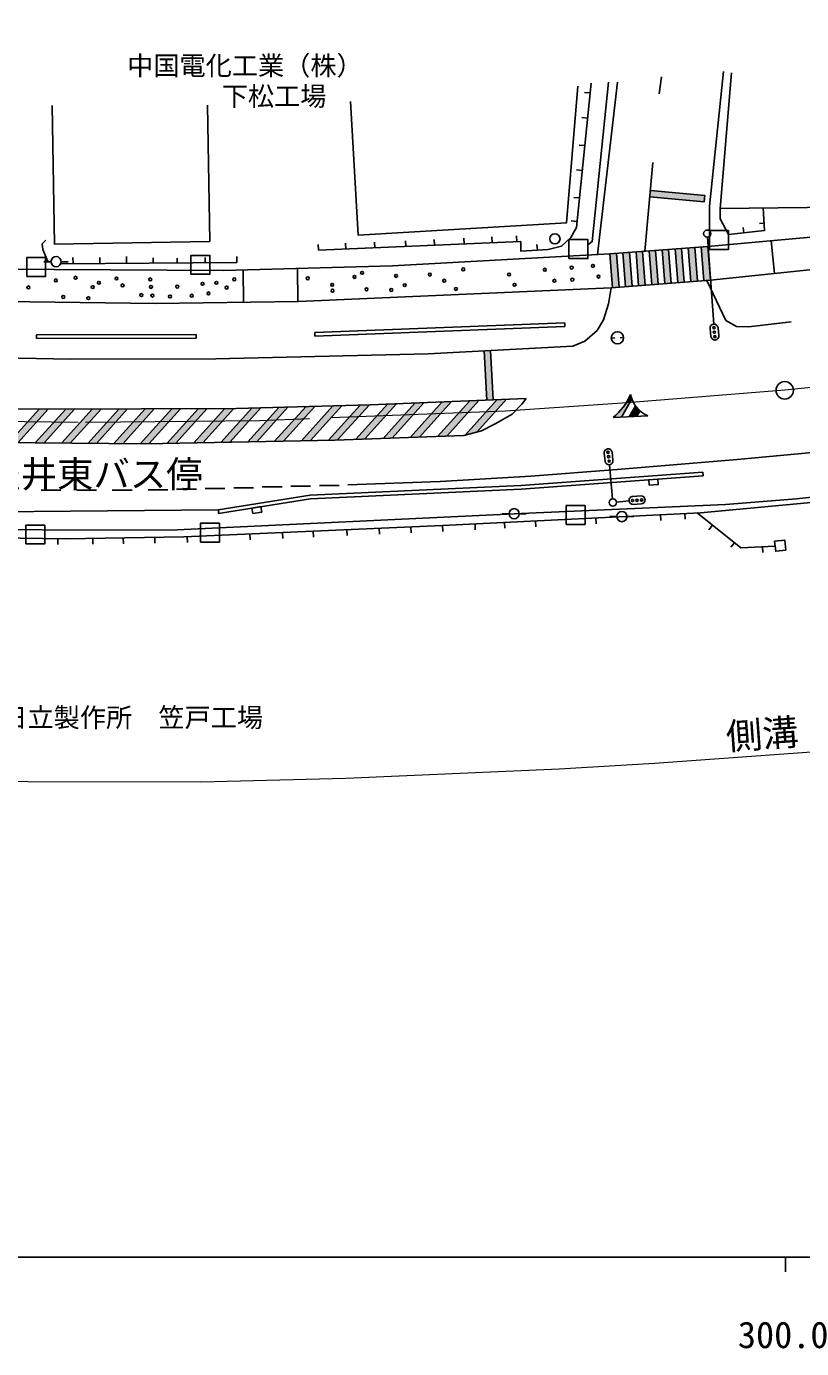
# Model space of a CAD drawing. Units: millimetres at full size, sheet at 1:1000; details may follow other scales. Extents: x 40000 to 680000, y 20000 to 380000.
# Drawn here: x 315796 to 369106, y 198715 to 289678 of the extents above; entities that cross this region are included whole.
import ezdxf
from ezdxf.enums import TextEntityAlignment as Align

# ---------------------------------------------------------------- set-up
doc = ezdxf.new("R2010")
doc.units = ezdxf.units.MM
doc.header["$LTSCALE"] = 1000
doc.linetypes.add('CHAIN', pattern=[18.5, 12, -1.5, 3.5, -1.5])
for name, color, linetype, lineweight in [('M-BGD', 7, 'Continuous', 25), ('M-BMK', 2, 'CHAIN', 13), ('M-BMK-SRVR', 3, 'Continuous', 25), ('M-STR-HTXT', 7, 'Continuous', 13), ('M-STR-STRC', 7, 'Continuous', 25), ('M-TTL-BAND', 7, 'Continuous', 25)]:
    doc.layers.add(name, color=color, linetype=linetype, lineweight=lineweight)
doc.layers.add('M-BMK-HTXT', color=7, linetype='Continuous')
doc.styles.add('ＭＳ ゴシック', font='')
doc.styles.get('ＭＳ ゴシック').set_extended_font_data('MS Gothic')

msp = doc.modelspace()

# ---------------------------------------------------------------- hatches: boundary and pattern name
at = {"layer": 'M-STR-STRC'}
for points in [[(362460, 278054), (358707, 278400), (358666, 277952), (362419, 277606)], [(356107, 271704), (356555, 271739), (356375, 274059), (355926, 274024)], [(356823, 274093), (357004, 271773), (357452, 271808), (357272, 274128)], [(357721, 274163), (357901, 271843), (358350, 271878), (358169, 274198)], [(358798, 271913), (359247, 271948), (359067, 274268), (358618, 274233)], [(359964, 274338), (359515, 274303), (359696, 271983), (360144, 272018)], [(360861, 274407), (360413, 274372), (360593, 272053), (361042, 272087)], [(361490, 272122), (361939, 272157), (361759, 274477), (361310, 274442)], [(362656, 274547), (362207, 274512), (362388, 272192), (362836, 272227)], [(347720, 267376), (347270, 267352), (347451, 263970), (347900, 263989)], [(345026, 263869), (344397, 263842), (342199, 261405), (342825, 261427)], [(346916, 263948), (346286, 263922), (344077, 261472), (344703, 261494)], [(348805, 264027), (348175, 264001), (345976, 261562), (346767, 261767)], [(357287, 263799), (357117, 263785), (357045, 263780, -0.08799), (356145, 262780), (356722, 262806)], [(357430, 264050, -0.0381), (357339, 264355, -0.04196), (357045, 263780), (357117, 263785), (357287, 263799)], [(317280, 263338), (317205, 263338), (316677, 263342), (314603, 261042), (315204, 261037)], [(319104, 263345), (318496, 263343), (316406, 261025), (317007, 261020)], [(320928, 263352), (320320, 263350), (318208, 261008), (318809, 261002)], [(322753, 263359), (322144, 263357), (320011, 260991), (320611, 260985)], [(324577, 263366), (323969, 263364), (321813, 260974), (322414, 260968)], [(326401, 263374), (325793, 263371), (323615, 260957), (323977, 260953), (324223, 260958)], [(328225, 263381), (327617, 263378), (325458, 260984), (326075, 260996)], [(330050, 263388), (329442, 263385), (327310, 261022), (327927, 261034)], [(331909, 263433), (331288, 263417), (329162, 261060), (329779, 261072)], [(333771, 263483), (333150, 263466), (331014, 261098), (331632, 261110)], [(335634, 263533), (335013, 263516), (332866, 261136), (333484, 261148)], [(337497, 263582), (336876, 263566), (334718, 261174), (335336, 261186)], [(339359, 263632), (338738, 263615), (336571, 261212), (337006, 261221), (337191, 261227)], [(341247, 263710), (340618, 263684), (338443, 261272), (339069, 261294)], [(343137, 263789), (342507, 263763), (340321, 261338), (340947, 261361)], [(357681, 263581, 0.05683), (357998, 263228), (357785, 262854), (357254, 262830)]]:
    msp.add_hatch(color=256, dxfattribs=at).paths.add_polyline_path(points)

# ---------------------------------------------------------------- linework, layer by layer
at = {"layer": 'M-BGD'}
for p, q in [((355072, 273977), (356442, 285837)), ((354167, 285143), (354565, 285103)), ((353992, 283417), (354390, 283377)), ((353800, 281517), (354198, 281476)), ((353626, 279802), (354024, 279762)), ((353435, 277920), (353833, 277880)), ((353271, 276309), (353669, 276269)), ((365085, 275839), (365127, 275475)), ((366212, 276127), (366525, 276145)), ((337740, 274757), (337757, 274357)), ((339736, 274843), (339753, 274444)), ((341868, 274936), (341885, 274536)), ((343836, 275021), (343853, 274621)), ((345882, 275110), (345900, 274710)), ((347811, 275193), (347829, 274794)), ((349507, 275267), (349524, 274867)), ((367020, 274936), (367256, 272691)), ((322681, 273850), (322684, 273387)), ((330269, 273443), (330266, 273850)), ((335867, 274676), (335884, 274276)), ((350910, 274686), (350935, 274286)), ((317480, 273493), (317003, 273493)), ((330269, 273443), (318175, 273354)), ((318180, 273493), (318658, 273493)), ((318994, 273791), (318998, 273360)), ((320837, 273783), (320840, 273374)), ((324500, 273753), (324503, 273401)), ((326165, 273724), (326167, 273413)), ((328090, 273776), (328093, 273427)), ((330695, 272922), (330725, 270708)), ((334439, 273025), (334470, 270759)), ((335622, 268623), (352814, 269290)), ((352824, 269041), (352814, 269290)), ((316489, 268463), (327479, 268474)), ((316489, 268213), (316489, 268463)), ((327480, 268224), (327479, 268474)), ((335632, 268374), (335622, 268623)), ((335632, 268374), (352824, 269041)), ((316489, 268213), (327480, 268224)), ((356023, 268239), (356272, 268250)), ((356622, 268265), (356862, 268275)), ((362338, 258753), (362320, 259002)), ((328974, 256423), (312762, 256275)), ((329014, 256176), (329011, 256423)), ((348991, 256153), (348514, 256153)), ((349691, 256153), (350168, 256153)), ((350823, 255258), (350803, 255657)), ((354975, 255465), (354955, 255865)), ((356404, 255955), (355927, 255955)), ((357104, 255955), (357581, 255955)), ((359435, 255689), (359415, 256088)), ((361108, 255773), (361088, 256172)), ((331172, 254360), (331154, 254760)), ((333434, 254459), (333417, 254858)), ((335533, 254550), (335516, 254950)), ((337857, 254651), (337839, 255051)), ((340080, 254748), (340063, 255148)), ((342256, 254843), (342238, 255242)), ((344431, 254938), (344414, 255337)), ((346669, 255050), (346649, 255449)), ((348696, 255151), (348676, 255551)), ((362734, 255055), (362983, 255367)), ((317946, 254027), (317952, 254427)), ((320365, 254052), (320358, 254452)), ((322463, 254089), (322456, 254489)), ((324637, 254127), (324630, 254527)), ((326865, 254173), (326848, 254572)), ((364250, 253844), (364499, 254157)), ((366435, 253476), (366416, 253875))]:
    msp.add_line(p, q, dxfattribs=at)
for points in [[(355926, 274024), (340983, 273205), (329338, 272884), (309916, 272990), (297237, 273548), (277813, 274749), (266866, 275932), (260307, 276641), (259038, 276716), (258366, 276497), (257702, 276088), (256209, 274426), (245428, 275817), (230528, 278353), (213309, 281920), (199224, 284901), (170802, 290228), (150528, 294300), (133021, 297766), (100333, 304498), (72726, 309832)], [(356006, 271696), (334500, 270759), (324671, 270625), (309116, 270825), (302677, 271041), (294064, 271403), (277845, 272508), (259190, 274530), (257342, 272543), (246613, 274106), (246028, 275074), (230501, 277814), (215615, 280693), (196253, 284519), (173681, 288979), (150433, 293572), (130068, 297608), (113019, 301105), (112088, 300690), (111365, 301570), (94571, 304736), (72573, 309080)], [(363743, 286583), (362764, 277310), (362764, 275630)], [(354634, 285777), (353627, 275852), (353249, 275158), (352600, 274557), (351682, 274333), (349803, 274216), (349795, 274879), (335884, 274276)], [(355822, 285850), (354706, 274876), (354410, 274644)], [(366465, 277189), (366555, 275637), (364078, 275356), (363507, 276431), (363513, 277156), (364286, 286485)], [(338076, 284520), (338609, 275325), (352936, 276155), (353713, 285565)], [(317572, 284236), (317728, 274697), (328403, 274872), (328249, 284257)], [(362656, 274547), (372767, 275449), (395986, 278352), (433748, 282522)], [(441604, 281667), (433876, 280452), (406538, 277384), (387909, 275160), (370519, 273033), (362836, 272227)], [(392074, 279265), (381661, 277312), (375510, 276620), (375466, 277290), (363513, 277156)], [(317256, 273502), (316929, 274340), (316885, 274711), (317130, 274963)], [(454782, 267850), (425601, 264145), (398362, 260670), (380044, 258383), (368754, 257187), (363873, 256776), (349824, 256176), (325673, 255015), (308018, 255073), (300042, 255175), (289232, 255672), (289009, 254789), (301783, 241052)], [(290019, 255122), (299619, 254689), (318505, 254419), (326624, 254563), (344412, 255337), (362150, 256225), (376147, 257516), (388509, 258824), (403342, 260807), (421797, 263146), (453029, 267266), (454902, 267465), (454782, 267850)], [(362320, 259002), (349798, 258092), (335315, 257437), (328974, 256423)], [(362338, 258753), (349813, 257843), (335340, 257188), (329014, 256176)], [(361923, 256214), (364938, 253807), (367291, 253916)]]:
    msp.add_lwpolyline(points, dxfattribs=at)
for points in [[(362778, 274330), (364078, 274330), (364078, 275630), (362778, 275630)], [(353110, 273712), (354410, 273712), (354410, 275012), (353110, 275012)], [(327111, 272628), (328411, 272628), (328411, 273928), (327111, 273928)], [(315811, 272476), (317111, 272476), (317111, 273776), (315811, 273776)], [(358633, 258107), (359256, 258152), (359229, 258527), (358606, 258482)], [(331367, 256171), (331984, 256270), (331925, 256642), (331308, 256543)], [(352922, 255414), (354222, 255414), (354222, 256714), (352922, 256714)], [(315756, 254072), (317056, 254072), (317056, 255372), (315756, 255372)], [(327766, 254194), (329066, 254194), (329066, 255494), (327766, 255494)], [(368024, 253641), (367328, 253568), (367254, 254264), (367951, 254337)]]:
    msp.add_lwpolyline(points, close=True, dxfattribs=at)
for centre, radius in [((352144, 275060), 350), ((317830, 273493), 350), ((345842, 272965), 100), ((351448, 272941), 100), ((353294, 273083), 100), ((354760, 273201), 100), ((317816, 272206), 100), ((319175, 272388), 100), ((320782, 272041), 100), ((321992, 272339), 100), ((324312, 272272), 100), ((327911, 271970), 100), ((328858, 272041), 100), ((330088, 272277), 100), ((335141, 272349), 100), ((336821, 271900), 100), ((338359, 272443), 100), ((338879, 272727), 100), ((341221, 272514), 100), ((343539, 272608), 100), ((344533, 272183), 100), ((348988, 272610), 100), ((349367, 271901), 100), ((352111, 272185), 100), ((353341, 272256), 100), ((355139, 272469), 100), ((315932, 271726), 100), ((318329, 271064), 100), ((320053, 270981), 100), ((320351, 271743), 100), ((322406, 271858), 100), ((323699, 271196), 100), ((324362, 271759), 100), ((324461, 271163), 100), ((325671, 271097), 100), ((326168, 271776), 100), ((327163, 271147), 100), ((328314, 271308), 100), ((329567, 271710), 100), ((336845, 271498), 100), ((339187, 271592), 100), ((340890, 271545), 100), ((341812, 271876), 100), ((345337, 271616), 100), ((356443, 268257), 420), ((349341, 256153), 350), ((356754, 255955), 350)]:
    msp.add_circle(centre, radius, dxfattribs=at)
at = {"layer": 'M-BMK'}
msp.add_lwpolyline([(467170, 276801), (449252, 274542), (415751, 270364), (387613, 266902), (375536, 265441), (367951, 264642), (357117, 263785), (348751, 263214), (331856, 262546), (319357, 262431), (308646, 262559), (302979, 262698), (292339, 263174), (283962, 263755), (273746, 264628)], dxfattribs=at)
at = {"layer": 'M-BMK-SRVR'}
msp.add_circle((367951, 264642), 600, dxfattribs=at)
at = {"layer": 'M-STR-HTXT'}
msp.add_lwpolyline([(288314, 238998), (297140, 238352), (304700, 238031), (315893, 237737), (327780, 237706), (337774, 237956), (352443, 238604), (358989, 238986), (374232, 240088), (380078, 240670), (392381, 242088), (398127, 242737), (409083, 243887), (413513, 244403), (432986, 246634), (457865, 249343)], dxfattribs=at)
at = {"layer": 'M-STR-STRC'}
for p, q in [((359310, 285046), (359477, 286207)), ((358322, 274210), (358884, 280312)), ((362460, 278054), (358707, 278400)), ((362419, 277606), (358666, 277952)), ((362419, 277606), (362460, 278054)), ((362643, 275174), (363080, 269197)), ((355926, 274024), (362656, 274547)), ((355926, 274024), (356107, 271704)), ((356375, 274059), (356555, 271739)), ((356823, 274093), (357004, 271773)), ((357272, 274128), (357452, 271808)), ((357721, 274163), (357901, 271843)), ((358169, 274198), (358350, 271878)), ((358618, 274233), (358798, 271913)), ((359067, 274268), (359247, 271948)), ((359515, 274303), (359696, 271983)), ((359964, 274338), (360144, 272018)), ((360413, 274372), (360593, 272053)), ((360861, 274407), (361042, 272087)), ((361310, 274442), (361490, 272122)), ((361759, 274477), (361939, 272157)), ((362207, 274512), (362388, 272192)), ((362656, 274547), (362836, 272227)), ((356006, 271696), (362836, 272227)), ((362872, 268346), (362814, 268893)), ((363361, 268951), (363419, 268404)), ((347451, 263965), (347270, 267352)), ((347900, 263989), (347720, 267376)), ((342199, 261405), (344397, 263842)), ((342825, 261427), (345026, 263869)), ((344077, 261472), (346286, 263922)), ((344703, 261494), (346916, 263948)), ((345976, 261562), (348175, 264001)), ((346767, 261767), (348805, 264027)), ((356722, 262806), (357430, 264050)), ((314603, 261042), (316677, 263342)), ((315204, 261037), (317280, 263338)), ((316406, 261025), (318496, 263343)), ((317007, 261020), (319104, 263345)), ((318208, 261008), (320320, 263350)), ((318809, 261002), (320928, 263352)), ((320011, 260991), (322144, 263357)), ((320611, 260985), (322753, 263359)), ((321813, 260974), (323969, 263364)), ((322414, 260968), (324577, 263366)), ((323615, 260957), (325793, 263371)), ((324223, 260958), (326401, 263374)), ((325458, 260984), (327617, 263378)), ((326075, 260996), (328225, 263381)), ((327310, 261022), (329442, 263385)), ((327927, 261034), (330050, 263388)), ((329162, 261060), (331288, 263417)), ((329779, 261072), (331909, 263433)), ((331014, 261098), (333150, 263466)), ((331632, 261110), (333771, 263483)), ((332866, 261136), (335013, 263516)), ((333484, 261148), (335634, 263533)), ((334718, 261174), (336876, 263566)), ((335336, 261186), (337497, 263582)), ((336571, 261212), (338738, 263615)), ((337191, 261227), (339359, 263632)), ((338443, 261272), (340618, 263684)), ((339069, 261294), (341247, 263710)), ((340321, 261338), (342507, 263763)), ((340947, 261361), (343137, 263789)), ((356145, 262780), (358524, 262888)), ((357254, 262830), (357681, 263581)), ((357785, 262854), (357998, 263228)), ((355592, 259764), (355525, 260310)), ((356071, 260377), (356138, 259831)), ((356104, 257169), (355898, 259525)), ((318171, 257762), (316808, 257762)), ((320613, 257762), (319250, 257762)), ((323056, 257762), (321693, 257762)), ((325524, 257792), (324161, 257792)), ((327487, 257843), (326124, 257843)), ((329451, 257893), (328088, 257893)), ((331415, 257944), (330052, 257944)), ((333378, 257995), (332015, 257995)), ((335342, 258045), (333979, 258045)), ((337306, 258096), (335943, 258096)), ((357244, 257046), (356375, 256948)), ((357500, 257338), (358049, 257373)), ((358085, 256825), (357536, 256789))]:
    msp.add_line(p, q, dxfattribs=at)
for points in [[(566967, 285614), (521325, 279809), (487454, 275502), (459564, 271955), (432924, 268666), (415822, 266510), (404486, 264757), (392494, 263030), (382230, 261647), (378002, 261123), (364684, 259874), (356414, 259184), (350485, 258747), (344256, 258381), (337906, 258147)], [(362598, 272208), (363898, 269458), (364638, 269023), (365449, 269017), (368393, 269361)], [(283833, 268207), (294073, 267516), (306936, 267014), (318849, 266794), (328824, 266814), (343420, 267146), (353375, 267677), (354195, 268015), (355039, 268766), (355483, 269495), (355830, 270600), (356006, 271696)], [(283338, 262337), (296075, 261540), (308775, 261098), (323977, 260953), (337006, 261221), (345875, 261536), (347087, 261850), (348078, 262358), (349193, 263012), (349876, 263694), (350174, 264085)], [(350174, 264085), (339440, 263634), (330227, 263388), (317205, 263338), (307950, 263409), (295817, 263869), (283533, 264649)]]:
    msp.add_lwpolyline(points, dxfattribs=at)
for centre, radius in [((362624, 275423), 250), ((363082, 268954), 75), ((363114, 268646), 75), ((363147, 268338), 75), ((355796, 260381), 75), ((355834, 260073), 75), ((355872, 259766), 75), ((356126, 256920), 250), ((357486, 257059), 75), ((357795, 257078), 75), ((358104, 257098), 75)]:
    msp.add_circle(centre, radius, dxfattribs=at)
for centre, radius, start, end in [((363088, 268922), 275, 96.01536, 186.01536), ((363146, 268375), 275, 186.01536, 276.01536), ((363088, 268922), 275, 6.01536, 96.01536), ((363146, 268375), 275, 276.01536, 6.01536), ((353775, 265818), 3853, 307.9536, 337.6791), ((359385, 264795), 2093, 192.14131, 245.70356), ((355798, 260344), 275, 96.98863, 186.98863), ((355798, 260344), 275, 6.98863, 96.98863), ((355865, 259798), 275, 186.98863, 276.98863), ((355865, 259798), 275, 276.98863, 6.98863), ((357518, 257064), 275, 93.68754, 183.68754), ((357518, 257064), 275, 183.68754, 273.68754), ((358067, 257099), 275, 3.68754, 93.68754), ((358067, 257099), 275, 273.68754, 3.68754)]:
    msp.add_arc(centre, radius, start, end, dxfattribs=at)
at = {"layer": 'M-TTL-BAND'}
for p, q in [((40000, 205000), (579000, 205000)), ((368000, 205000), (368000, 204000))]:
    msp.add_line(p, q, dxfattribs=at)

# ---------------------------------------------------------------- texts
at = {"layer": 'M-BMK-HTXT', "style": 'ＭＳ ゴシック'}
for s, height, p in [('中国電化工業（株）', 1320, (322721, 285928)), ('下松工場', 1320, (329229, 283821)), ('豊井東バス停', 1833, (312903, 257418)), ('（株）日立製作所\u3000笠戸工場', 1320, (308668, 241076))]:
    msp.add_text(s, height=height, dxfattribs=at).set_placement(p, align=Align.BOTTOM_LEFT)
at = {"layer": 'M-STR-HTXT', "style": 'ＭＳ ゴシック'}
msp.add_text('側溝', height=1833, rotation=4.134, dxfattribs=at).set_placement((364012, 239349), align=Align.BOTTOM_LEFT)
at = {"layer": 'M-TTL-BAND', "style": 'ＭＳ ゴシック'}
msp.add_text('300.0', height=1833, dxfattribs=at).set_placement((367844, 198195), align=Align.BOTTOM_CENTER)

doc.saveas('drawing.dxf')
